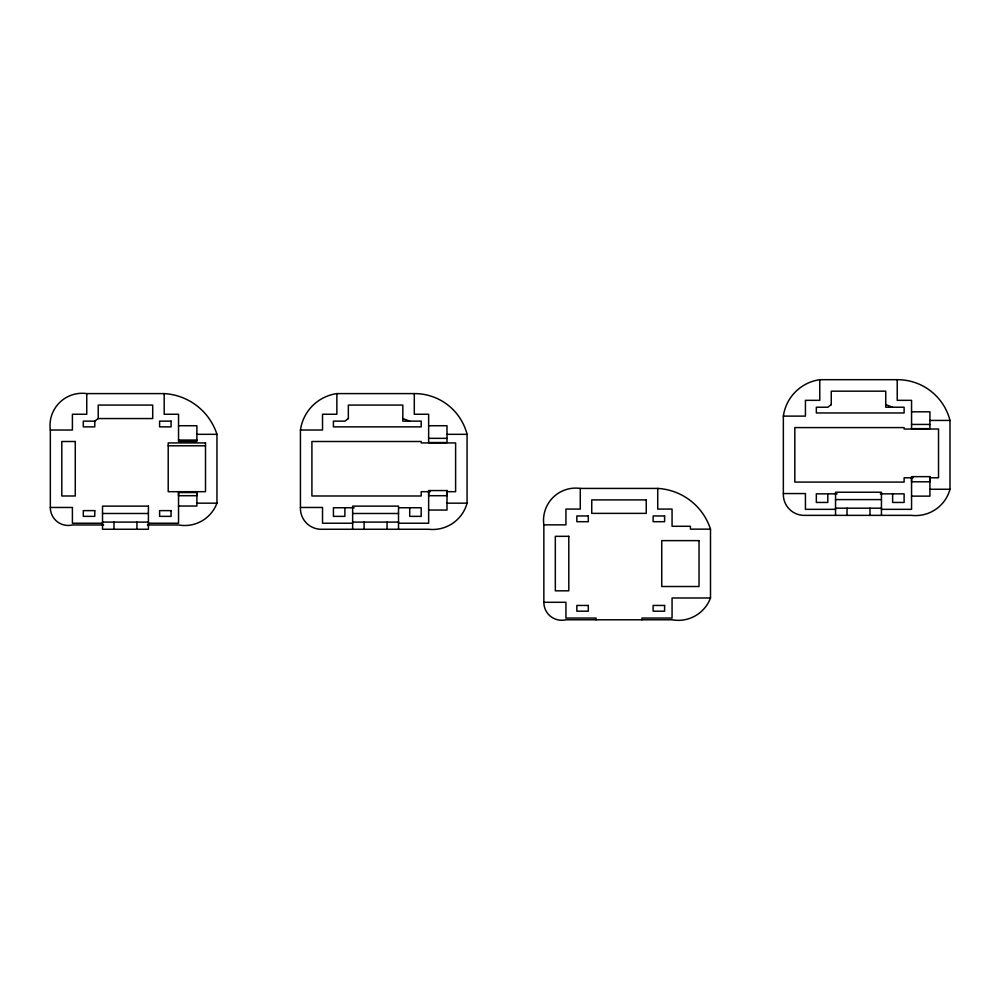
<?xml version="1.0" encoding="UTF-8"?>
<svg xmlns="http://www.w3.org/2000/svg" width="1000" height="1000" viewBox="0 0 1000 1000"><rect width="100%" height="100%" fill="white"/><g stroke="black" fill="none" stroke-linecap="round" stroke-linejoin="round"><path stroke-width="1.5" d="M178.538 492.55L178.538 495.712L196.887 495.712L196.887 492.55L178.538 492.55L178.538 523.237L148.412 523.237M428.65 490.562L428.65 495.712L447 495.712L447 490.562L428.65 490.562L428.65 523.237L398.525 523.237M911.562 476.65L911.562 481.8L929.925 481.8L929.925 476.65L911.562 476.65L911.562 509.338L881.45 509.338M94.775 421.138L94.775 426.863L83.3 426.863L83.3 421.138L94.775 421.138L98.225 418.55L152.713 418.55L152.713 405.075L98.225 405.075L98.225 418.55M819.775 379.688L897.225 379.688A54.162 54.162 0 0 1 950 420.425L950 489.263A35.663 35.663 0 0 1 911.562 515.363L805.438 515.363A20.925 20.925 0 0 1 783.35 493.562L783.35 416.112A42.85 42.85 0 0 1 819.775 379.688L819.775 400.337L805.438 400.337L805.438 416.112L783.35 416.112M103.625 524.963L72.412 524.963A17.9 17.9 0 0 1 50.325 507.463L50.325 430.025A32.2 32.2 0 0 1 86.75 393.6L164.188 393.6A58.963 58.963 0 0 1 216.962 434.325L216.962 503.162A34.4 34.4 0 0 1 178.538 524.963L147.325 524.963M336.863 393.6L414.3 393.6A54.162 54.162 0 0 1 467.075 434.325L467.075 503.162A35.663 35.663 0 0 1 428.65 529.263L322.525 529.263A20.925 20.925 0 0 1 300.438 507.463L300.438 430.025A42.85 42.85 0 0 1 336.863 393.6L336.863 414.25L322.525 414.25L322.525 430.025L300.438 430.025M911.562 411.812L929.925 411.812L929.925 428.625L911.562 428.625L911.562 400.337L897.225 400.337L897.225 379.688M929.925 420.425L950 420.425M911.562 424.438L929.925 424.438M178.538 425.725L196.887 425.725L196.887 441.388L178.538 441.388L178.538 414.25L164.188 414.25L164.188 393.6M428.65 425.725L447 425.725L447 442.537L428.65 442.537L428.65 414.25L414.3 414.25L414.3 393.6M50.325 430.025L72.412 430.025L72.412 414.25L86.75 414.25L86.75 393.6M196.887 434.325L216.962 434.325M447 434.325L467.075 434.325M428.65 438.338L447 438.338M178.538 440.062L196.887 440.062M168.212 445.8L205.5 445.8M913.088 477.788L904.112 477.788L904.112 482.088L794.825 482.088L794.825 427.587L904.112 427.587L904.112 429.025L938.525 429.025L938.525 477.788L929.55 477.788M580.275 488.425L657.725 488.425A58.963 58.963 0 0 1 710.5 529.15L710.5 597.987A34.4 34.4 0 0 1 672.062 619.788L565.938 619.788A17.9 17.9 0 0 1 543.85 602.288L543.85 524.85A32.2 32.2 0 0 1 580.275 488.425L580.275 509.075L565.938 509.075L565.938 524.85L543.85 524.85M929.925 489.263L950 489.263M430.163 491.688L421.188 491.688L421.188 495.988L311.913 495.988L311.913 441.5L421.188 441.5L421.188 442.925L455.613 442.925L455.613 491.688L446.625 491.688M783.35 493.562L805.438 493.562L805.438 509.338L835.55 509.338M837.075 493.85L816.338 493.85L816.338 502.45L827.812 502.45L827.812 493.85M880.288 493.85L904.112 493.85L904.112 502.45L892.638 502.45L892.638 493.85M911.562 496.138L929.925 496.138L929.925 476.65M835.55 499.588L881.45 499.588M196.887 503.162L216.962 503.162M447 503.162L467.075 503.162M178.538 506.037L196.887 506.037L196.887 492.55M50.325 507.463L72.412 507.463L72.412 523.237L102.525 523.237M300.438 507.463L322.525 507.463L322.525 523.237L352.638 523.237M354.15 507.75L333.425 507.75L333.425 516.362L344.888 516.362L344.888 507.75M398.913 507.75L421.188 507.75L421.188 516.362L409.712 516.362L409.712 507.75M835.55 508.188L881.45 508.188M428.65 510.05L447 510.05L447 490.562M102.525 513.488L148.412 513.488M352.638 513.488L398.525 513.488M102.525 522.1L148.412 522.1M352.638 522.1L398.525 522.1M710.5 529.15L690.413 529.15L690.413 526.287L672.062 526.287L672.062 509.075L657.725 509.075L657.725 488.425M710.5 597.987L672.062 597.987L672.062 618.062L641.95 618.062L641.95 619.788M543.85 602.288L565.938 602.288L565.938 618.062L596.05 618.062L596.05 619.788M885.75 404.65L892.638 407.225M402.837 418.55L409.712 421.138M881.45 515.363L881.45 492.225L835.55 492.225L835.55 515.363M869.975 508.188L869.975 515.363M847.025 508.188L847.025 515.363M398.525 529.263L398.525 506.125L352.638 506.125L352.638 529.263M387.05 522.1L387.05 529.263M364.113 522.1L364.113 529.263M136.938 522.1L136.938 529.263M114 522.1L114 529.263M348.338 418.55L344.888 421.138L333.425 421.138L333.425 426.863L421.188 426.863L421.188 421.138L402.837 421.138L402.837 405.075L348.338 405.075L348.338 418.55M831.25 404.65L827.812 407.225L816.338 407.225L816.338 412.962L904.112 412.962L904.112 407.225L885.75 407.225L885.75 391.163L831.25 391.163L831.25 404.65M171.075 421.138L159.6 421.138L159.6 426.863L171.075 426.863L171.075 421.138M75.275 441.5L61.8 441.5L61.8 495.988L75.275 495.988L75.275 441.5M205.5 442.925L168.212 442.925L168.212 491.688L205.5 491.688L205.5 442.925M646.25 499.9L591.75 499.9L591.75 513.375L646.25 513.375L646.25 499.9M148.412 506.125L102.525 506.125L102.525 529.263L148.412 529.263L148.412 506.125M94.775 510.625L83.3 510.625L83.3 516.362L94.775 516.362L94.775 510.625M171.075 510.625L159.6 510.625L159.6 516.362L171.075 516.362L171.075 510.625M588.312 515.962L576.838 515.962L576.838 521.7L588.312 521.7L588.312 515.962M664.6 515.962L653.125 515.962L653.125 521.7L664.6 521.7L664.6 515.962M568.8 536.325L555.325 536.325L555.325 590.825L568.8 590.825L568.8 536.325M699.025 540.625L661.737 540.625L661.737 586.512L699.025 586.512L699.025 540.625M588.312 605.45L576.838 605.45L576.838 611.188L588.312 611.188L588.312 605.45M664.6 605.45L653.125 605.45L653.125 611.188L664.6 611.188L664.6 605.45"/></g></svg>
